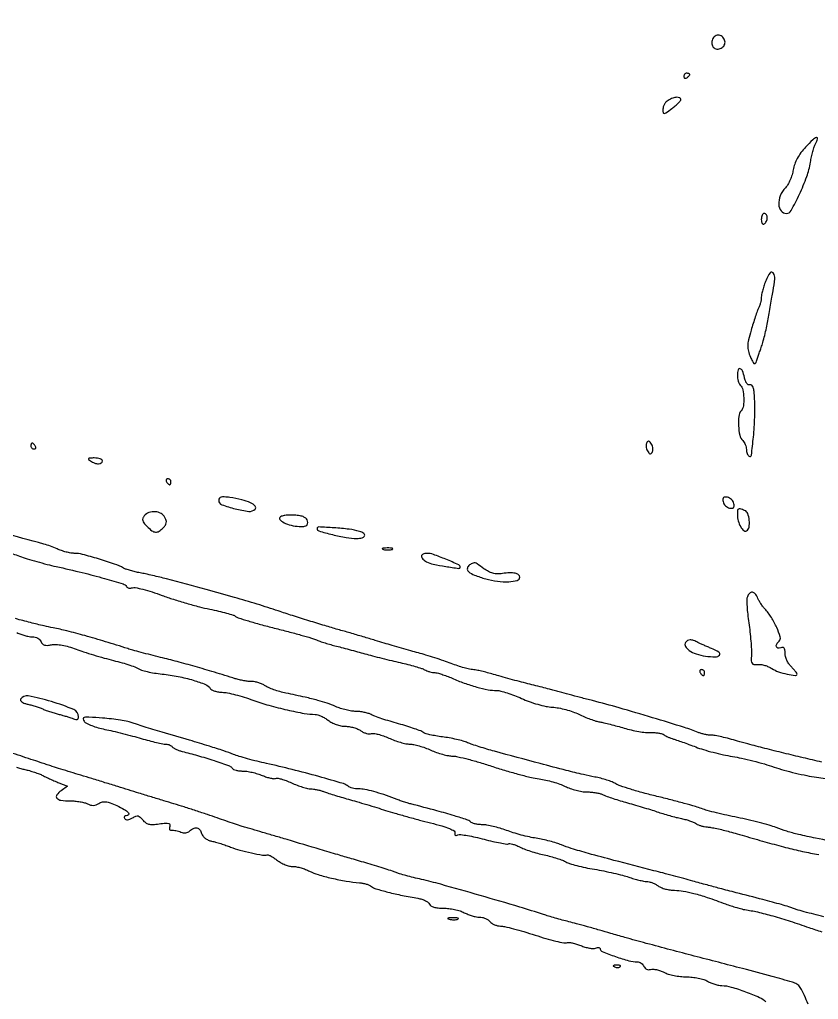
# Model space of a CAD drawing. Extents: x 0 to 2558, y 0 to 3412.
# Drawn here: x 300.2 to 568.2, y 3083.4 to 3412 of the extents above; entities that cross this region are included whole.
import ezdxf

# ---------------------------------------------------------------- set-up
doc = ezdxf.new("R2010")
doc.units = 0

msp = doc.modelspace()

# ---------------------------------------------------------------- linework, layer by layer
for points in [[(1286.775, 2242.902503, 0.000001), (1177.44536, 2242.627485, 0.134519)], [(1176.555032, 2242.380365, -0.000002), (1098.265318, 2241.934774, -0.000173)], [(569.290932, 3162.957769, 0.001461), (563, 3164.45474, -0.002272), (556.586991, 3165.991749, -0.002216), (550.135462, 3167.59936, -0.002183), (544.481758, 3169.061123, -0.008306), (540.971786, 3170.047624, 0.00828), (538.312976, 3170.795054, 0.009201), (535.722407, 3171.42649, 0.008644), (533.497749, 3171.885315, 0.04656), (532.268839, 3172, -0.034101), (531.270527, 3172.068166, -0.018501), (530.058175, 3172.280457, -0.018354), (528.835046, 3172.588931, -0.027548), (527.797053, 3172.954747, 0.023045), (523.262145, 3174.598993, 0.002448), (512.521326, 3177.884545, 0.003319), (501.277737, 3181.182575, 0.006767), (492.398875, 3183.593584, -0.000687), (488.389075, 3184.63024, -0.000767), (484.526544, 3185.640814, -0.000706), (481.237316, 3186.511751, -0.00406), (479.5, 3186.989531, 0.004217), (477.920107, 3187.423483, 0.001218), (475.471875, 3188.067407, 0.001224), (472.708585, 3188.779785, 0.001305), (470, 3189.463465, -0.002915), (467.156002, 3190.191075, -0.002081), (463.98033, 3191.037434, -0.0021), (460.959322, 3191.86969, -0.004491), (458.635165, 3192.543054, 0.008429), (456.651715, 3193.100813, 0.009308), (454.714899, 3193.572022, 0.008783), (453.049395, 3193.913926, 0.04626), (452.121048, 3194, -0.060877), (451.169132, 3194.11633, -0.009602), (449.344765, 3194.606363, -0.010538), (447.207133, 3195.273909, -0.009032), (444.985883, 3196.064213, 0.007682), (442.487009, 3196.960906, 0.004617), (439.495853, 3197.951914, 0.004622), (436.502352, 3198.882682, 0.008044), (434, 3199.591749, -0.003365), (431.46232, 3200.285239, -0.001828), (428.353125, 3201.169715, -0.001821), (425.196852, 3202.092539, -0.002885), (422.5, 3202.90867, 0.00247), (419.540558, 3203.806946, 0.000983), (415.471875, 3205.011283, 0.000973), (411.076653, 3206.293601, 0.001223), (407, 3207.463576, -0.003877), (402.607622, 3208.749434, -0.002081), (397.20625, 3210.400796, -0.002071), (391.710796, 3212.13095, -0.003244), (387, 3213.6693, 0.005774), (379.879186, 3215.95486, 0.004869), (372.291614, 3218.213281, 0.003629), (362.820045, 3220.858105, 0.001359), (349.5, 3224.434724, 0.005298), (347.302785, 3224.993455, 0.003777), (344.831025, 3225.574451, 0.003813), (342.465137, 3226.092795, 0.008124), (340.626892, 3226.449776, -0.013886), (339.024741, 3226.78011, -0.013146), (337.41361, 3227.204214, -0.013224), (336.008456, 3227.654527, -0.044139), (335.126892, 3228.053294, 0.045503), (332.103002, 3229.411218, 0.01022), (326.722293, 3231.138917, 0.009157), (321.297007, 3232.651739, 0.063491), (318.565472, 3233, -0.043755), (317.376364, 3233.104258, -0.019444), (315.836876, 3233.438495, -0.019071), (314.224199, 3233.921165, -0.024428), (312.783927, 3234.49275, 0.039545), (308.310681, 3236.11342, 0.002317), (294.322128, 3239.893292, 0.003424)], [(298.006509, 3232.802021, -0.013471), (300.212487, 3232.059035, 0.012794), (302.735582, 3231.205439, 0.006193), (306.003043, 3230.236599, 0.006137), (309.433887, 3229.3107, 0.00878), (312.5, 3228.580607, -0.005935), (321.24686, 3226.550342, -0.00921), (328.737494, 3224.570782, -0.004598), (334.958334, 3222.741608, -0.182498), (336.071352, 3221.88455, 0.123468), (336.403367, 3221.561618, 0.081121), (336.904153, 3221.370859, 0.073034), (337.493094, 3221.337694, 0.068689), (338.07995, 3221.473072, -0.144819), (339.024446, 3221.545222, -0.010654), (341.579735, 3220.939627, -0.01413), (344.640608, 3220.051942, -0.010219), (348, 3218.897654, 0.010685), (351.80072, 3217.595681, 0.007119), (356.20625, 3216.259758, 0.007169), (360.51889, 3215.085452, 0.013919), (364, 3214.293563, -0.008508), (366.956812, 3213.654509, -0.011105), (369.636716, 3212.964275, -0.008847), (371.839558, 3212.302156, -0.094483), (372.656906, 3211.857666, 0.094772), (373.550633, 3211.372304, 0.00415), (376.95288, 3210.318999, 0.006913), (381.035582, 3209.153362, 0.004867), (385.656906, 3207.95093, -0.003013), (390.338645, 3206.751297, -0.003925), (394.608591, 3205.593811, -0.002937), (398.170216, 3204.575662, -0.035766), (399.5, 3204.08147, 0.02298), (400.565285, 3203.654294, 0.006778), (402.234375, 3203.097736, 0.006789), (404.130471, 3202.522155, 0.007257), (406, 3202.011525, -0.001638), (408.115868, 3201.459084, -0.000815), (410.79375, 3200.745852, -0.000809), (413.566113, 3199.997806, -0.001189), (416, 3199.330646, 0.004213), (418.563679, 3198.644549, 0.002221), (421.757918, 3197.833595, 0.002209), (425.035838, 3197.032241, 0.003406), (427.878019, 3196.371147, -0.007562), (430.452293, 3195.749768, -0.008445), (432.913078, 3195.071737, -0.007887), (434.987724, 3194.426502, -0.043552), (436.062278, 3193.96667, 0.03065), (436.869215, 3193.596479, 0.022628), (437.801072, 3193.283959, 0.023027), (438.712, 3193.068471, 0.046594), (439.445157, 3193, -0.064824), (440.312683, 3192.887052, -0.013171), (441.803895, 3192.449718, -0.013681), (443.522332, 3191.843825, -0.012444), (445.260898, 3191.126698, 0.018496), (449.344811, 3189.499706, 0.01835), (453.548548, 3188.174262, 0.019235), (457.383038, 3187.275334, 0.047989), (460.245177, 3187, -0.06234), (461.584041, 3186.83242, -0.015127), (463.731045, 3186.216694, -0.015282), (466.168594, 3185.354165, -0.014669), (468.582876, 3184.333427, 0.021842), (471.14571, 3183.292953, 0.016643), (474.031943, 3182.372564, 0.01692), (476.79962, 3181.690647, 0.037442), (478.953719, 3181.402696, -0.032516), (481.00719, 3181.148739, -0.018817), (483.432878, 3180.591811, -0.018753), (485.834154, 3179.846861, -0.029783), (487.817779, 3179.013182, 0.014405), (489.66758, 3178.167942, 0.012439), (491.655113, 3177.385775, 0.012611), (493.493012, 3176.766854, 0.035156), (494.817779, 3176.457614, -0.017358), (496.211424, 3176.184163, -0.005113), (498.327723, 3175.66921, -0.005126), (500.697565, 3175.040895, -0.005492), (503, 3174.377813, 0.016759), (505.35397, 3173.756966, 0.014181), (507.878845, 3173.25566, 0.014415), (510.20761, 3172.930308, 0.038285), (511.885428, 3172.874161, -0.024394), (513.263223, 3172.86631, -0.026033), (514.603793, 3172.722954, -0.026804), (515.734821, 3172.479303, -0.09896), (516.385428, 3172.154481, 0.04029), (516.953, 3171.782792, 0.017497), (517.760095, 3171.378617, 0.017181), (518.652599, 3171.006604, 0.021883), (519.5, 3170.728788, -0.014077), (520.60802, 3170.384584, -0.002943), (522.528125, 3169.715649, -0.003086), (524.747652, 3168.912261, -0.002914), (527, 3168.066292, 0.018527), (529.592799, 3167.183782, 0.009691), (532.878489, 3166.268637, 0.009625), (536.28858, 3165.459358, 0.014539), (539.288474, 3164.898948, -0.015235), (542.406999, 3164.311888, -0.008278), (546.20122, 3163.411099, -0.008241), (550.033893, 3162.366317, -0.012918), (553.288474, 3161.329356, 0.015663), (556.558031, 3160.307363, 0.00983), (560.437864, 3159.308521, 0.009865), (564.299531, 3158.474997, 0.01774), (567.5, 3157.96711, -0.010819), (570.545595, 3157.526914, -0.007872)], [(577, 3135.558092, -0.001955), (567.200384, 3137.476583, -0.008903), (561.523769, 3138.716471, -0.014987), (557.53585, 3139.789399, -0.020129), (554, 3141.012563, 0.021729), (551.69476, 3141.801774, 0.007642), (548.325, 3142.738422, 0.007571), (544.584249, 3143.656576, 0.0088), (541, 3144.412848, -0.006688), (537.489062, 3145.138179, -0.00652), (533.96875, 3145.962961, -0.006448), (530.895855, 3146.76752, -0.024128), (529, 3147.389937, 0.02072), (526.967862, 3148.072465, 0.003787), (523.15, 3149.149752, 0.004067), (518.659438, 3150.341028, 0.003685), (514, 3151.500092, -0.006606), (509.426342, 3152.666236, -0.008143), (505.195202, 3153.879022, -0.006891), (501.682163, 3155.001315, -0.05769), (500.175155, 3155.707572, 0.04385), (498.962412, 3156.317304, 0.016175), (497.159907, 3156.966847, 0.015887), (495.135573, 3157.552797, 0.018421), (493.175155, 3157.977094, -0.014305), (489.319032, 3158.778521, -0.00448), (483.589693, 3160.195678, -0.002675), (474.816406, 3162.499456, -0.000562), (459.5, 3166.627561, -0.005965), (456.982857, 3167.34136, -0.005297), (454.38125, 3168.142839, -0.005323), (452.055208, 3168.913881, -0.01623), (450.5, 3169.504931, 0.031093), (448.972902, 3170.033943, 0.011618), (446.772968, 3170.591178, 0.011459), (444.341102, 3171.089023, 0.013622), (442.024998, 3171.443258, -0.012199), (439.851926, 3171.769292, -0.015161), (437.850675, 3172.182555, -0.013481), (436.20833, 3172.62107, -0.101558), (435.502838, 3172.997645, 0.082598), (434.758181, 3173.431857, 0.007044), (432.672573, 3174.190787, 0.00917), (430.140667, 3175.020202, 0.006975), (427.338372, 3175.839016, -0.006233), (424.463566, 3176.674388, -0.006932), (421.711116, 3177.55342, -0.006462), (419.386437, 3178.365067, -0.035656), (418.176273, 3178.905661, 0.047545), (417.172366, 3179.325827, 0.022927), (415.822144, 3179.678538, 0.022497), (414.369453, 3179.919958, 0.029933), (413.033623, 3180, -0.039327), (411.581772, 3180.11437, -0.019061), (409.753631, 3180.476097, -0.018773), (407.867918, 3181.000016, -0.025644), (406.217881, 3181.620755, 0.020093), (403.346356, 3182.737539, 0.016651), (400.209719, 3183.699007, 0.011231), (396.031133, 3184.728993, 0.003272), (389.553348, 3186.12776, -0.017031), (387.510933, 3186.627971, -0.016021), (385.46468, 3187.275064, -0.016223), (383.689169, 3187.965282, -0.051998), (382.580842, 3188.581036, 0.046663), (381.626313, 3189.124721, 0.029486), (380.428487, 3189.583179, 0.029505), (379.186711, 3189.897075, 0.047185), (378.098492, 3190, -0.029317), (376.939036, 3190.068042, -0.014008), (375.461486, 3190.284175, -0.013834), (373.926329, 3190.59685, -0.019147), (372.570998, 3190.967405, 0.003026), (365.567427, 3193.127118, 0.003824), (359.063847, 3195.035471, 0.004146), (353.043643, 3196.698238, 0.005387), (347.5, 3198.116209, -0.002506), (344.217187, 3198.935774, -0.002567), (340.96875, 3199.781858, -0.002486), (338.156589, 3200.544737, -0.010768), (336.5, 3201.041631, 0.004619), (329.051116, 3203.376154, 0.005801), (322.104776, 3205.395206, 0.006359), (316.065052, 3206.992521, 0.014863), (311.5, 3207.994711, -0.011941), (308.425919, 3208.650781, -0.003809), (303.884375, 3209.770676, -0.003799), (298.84288, 3211.09555, -0.00423)], [(299.33104, 3206.429544, 0.027897), (300.584259, 3205.882137, 0.021235), (302.009603, 3205.419928, 0.021647), (303.386914, 3205.100596, 0.046168), (304.474051, 3205, -0.064756), (305.404444, 3204.878996, -0.061647), (306.289708, 3204.523561, -0.066353), (306.998744, 3203.998455, -0.109035), (307.408411, 3203.37808, 0.101844), (307.867485, 3202.660909, 0.127619), (308.540686, 3202.253203, 0.090162), (309.514478, 3202.144825, 0.03211), (310.907148, 3202.33143, -0.064401), (312.441094, 3202.437088, -0.028635), (314.458, 3202.199809, -0.025853), (316.747813, 3201.67318, -0.02093), (319.141747, 3200.880903, 0.011434), (321.706972, 3199.977547, 0.005431), (325.048215, 3198.926146, 0.00538), (328.56712, 3197.90191, 0.007598), (331.724516, 3197.071148, -0.008607), (334.584313, 3196.312517, -0.010854), (337.201503, 3195.508017, -0.009094), (339.355538, 3194.750609, -0.081192), (340.224516, 3194.254983, 0.101794), (341.077205, 3193.813794, 0.013862), (343.034701, 3193.320491, 0.015478), (345.417753, 3192.866654, 0.012507), (348, 3192.523216, -0.021385), (353.392715, 3191.708319, -0.024278), (358.468886, 3190.459176, -0.022085), (362.602445, 3189.024858, -0.16114), (364.188249, 3187.695406, 0.137852), (364.6877, 3187.236382, 0.039768), (365.666822, 3186.834169, 0.036732), (366.891795, 3186.538486, 0.031938), (368.205831, 3186.407225, -0.04216), (369.929749, 3186.199396, -0.011665), (372.588588, 3185.58364, -0.011693), (375.57838, 3184.742367, -0.011995), (378.5, 3183.768774, 0.017774), (383.868004, 3182.0486, 0.012566), (390.003291, 3180.485688, 0.012037), (395.722438, 3179.324977, 0.044068), (399.402466, 3179, -0.079196), (400.26246, 3178.862925, -0.02927), (401.407942, 3178.4125, -0.028128), (402.622759, 3177.765448, -0.030225), (403.727129, 3177, 0.049727), (404.929941, 3176.233874, 0.032387), (406.445981, 3175.5875, 0.032483), (408.023646, 3175.145216, 0.052143), (409.412352, 3175, -0.040254), (410.772367, 3174.89033, -0.028918), (412.260832, 3174.559436, -0.029394), (413.649729, 3174.075404, -0.054279), (414.696243, 3173.500206, 0.043034), (415.618587, 3172.965968, 0.043153), (416.617925, 3172.598086, 0.046753), (417.544645, 3172.436107, 0.111967), (418.231269, 3172.535252, -0.130376), (419.038709, 3172.622076, -0.024031), (420.519129, 3172.321639, -0.02435), (422.261407, 3171.788478, -0.020061), (424.062519, 3171.057008, 0.019251), (425.955195, 3170.284779, 0.017236), (427.972224, 3169.628816, 0.017561), (429.824446, 3169.166039, 0.050393), (431.140796, 3169.021962, -0.049845), (432.452552, 3168.87984, -0.017694), (434.286375, 3168.425403, -0.017357), (436.278094, 3167.780783, -0.019567), (438.140796, 3167.021962, 0.02158), (440.029732, 3166.261304, 0.017829), (442.100734, 3165.611541, 0.018195), (444.045705, 3165.152076, 0.045119), (445.5, 3164.998198, -0.052192), (447.252437, 3164.787726, -0.007811), (450.703125, 3163.945328, -0.008708), (454.759983, 3162.811724, -0.007413), (459, 3161.478171, 0.007696), (463.386721, 3160.101207, 0.007335), (467.884375, 3158.836606, 0.007301), (471.889827, 3157.835909, 0.025761), (474.5, 3157.364412, -0.022574), (476.685287, 3156.984022, -0.015559), (479.12111, 3156.365692, -0.015717), (481.431476, 3155.622702, -0.030676), (483.210162, 3154.862477, 0.031814), (484.890044, 3154.148996, 0.021759), (486.874277, 3153.547103, 0.021988), (488.845527, 3153.133049, 0.040789), (490.473731, 3153, -0.022226), (491.961556, 3152.93383, -0.019926), (493.493401, 3152.735527, -0.020395), (494.854123, 3152.446397, -0.057108), (495.763569, 3152.099665, 0.033339), (496.788558, 3151.65212, 0.006039), (498.752423, 3150.972962, 0.006483), (501.075567, 3150.234146, 0.005834), (503.5, 3149.52838, -0.003249), (506.125885, 3148.778674, -0.002311), (509.059375, 3147.905755, -0.002333), (511.850849, 3147.046795, -0.004965), (514, 3146.35099, 0.00764), (515.995104, 3145.71683, 0.005256), (518.274317, 3145.056574, 0.0053), (520.481557, 3144.467378, 0.010752), (522.231718, 3144.059893, -0.015943), (523.753388, 3143.688917, -0.01621), (525.239802, 3143.223523, -0.016204), (526.50294, 3142.736137, -0.061983), (527.231718, 3142.314537, 0.062301), (527.885724, 3141.936745, 0.02756), (528.826353, 3141.59947, 0.026755), (529.875309, 3141.347571, 0.032487), (530.879272, 3141.229331, -0.030361), (532.128476, 3141.087584, -0.008446), (534.063847, 3140.714206, -0.008492), (536.244261, 3140.216405, -0.008817), (538.379272, 3139.650556, -0.000091), (540.867004, 3138.943562, -0.000039), (544.198911, 3137.99573, -0.000038), (547.753792, 3136.983878, -0.00005), (551, 3136.059266, 0.00666), (557.167067, 3134.39053, 0.009064), (562.774585, 3133.060924, 0.009425), (568.246771, 3131.975364, 0.008267)], [(570, 3111.114947, -0.003526), (566.59894, 3111.962874, -0.004224), (563.409375, 3112.810791, -0.003643), (560.734299, 3113.567192, -0.027735), (559.5, 3114.00146, 0.024659), (558.283394, 3114.437925, 0.003505), (555.7375, 3115.192488, 0.003983), (552.709569, 3116.040803, 0.003385), (549.5, 3116.8892, -0.000317), (540.532579, 3119.200802, -0.001313), (535.121761, 3120.614414, -0.001915), (530.793655, 3121.775056, -0.001403), (526, 3123.094699, 0.001605), (523.040902, 3123.908024, 0.000946), (519.5, 3124.861864, 0.000946), (515.958894, 3125.801407, 0.001618), (513, 3126.570255, -0.001142), (499.58925, 3130.041301, -0.004063), (491.021788, 3132.354204, -0.00563), (485.235715, 3134.037223, -0.026515), (481.983388, 3135.214626, 0.024307), (480.282851, 3135.838756, 0.011488), (478.036301, 3136.485192, 0.011355), (475.649271, 3137.055428, 0.015735), (473.484717, 3137.450021, -0.017645), (471.215936, 3137.872572, -0.009963), (468.496997, 3138.536063, -0.009936), (465.777799, 3139.315464, -0.016053), (463.501329, 3140.098059, 0.0176), (461.362823, 3140.825834, 0.015229), (459.073203, 3141.440741, 0.015491), (456.96358, 3141.870438, 0.042473), (455.45, 3141.999496, -0.027682), (454.212717, 3142.068256, -0.029488), (453.016875, 3142.273315, -0.030829), (452.01822, 3142.571786, -0.106197), (451.45, 3142.930938, 0.11486), (450.283005, 3143.640894, 0.006086), (446.101119, 3144.960467, 0.007289), (440.202974, 3146.649517, 0.002413), (431.5, 3148.960048, -0.008889), (430.169372, 3149.331825, -0.005798), (428.646875, 3149.805835, -0.005831), (427.172486, 3150.302766, -0.011077), (426, 3150.742623, 0.013027), (422.389553, 3152.081046, 0.016605), (418.993248, 3153.115826, 0.018229), (416.044611, 3153.794053, 0.047442), (413.879002, 3154, -0.031255), (412.860258, 3154.063744, -0.030523), (411.849144, 3154.254015, -0.03201), (410.984782, 3154.531876, -0.091105), (410.45, 3154.864731, 0.114216), (408.822762, 3155.777075, 0.002822), (400.551498, 3158.136781, 0.006615), (391.617028, 3160.504293, 0.007531), (383, 3162.528657, -0.006997), (379.87189, 3163.260008, -0.006426), (376.675, 3164.098543, -0.006433), (373.842795, 3164.919817, -0.020966), (372, 3165.565529, 0.014566), (368.711806, 3166.765165, 0.004967), (363.873832, 3168.318975, 0.003715), (357.253288, 3170.319166, 0.001416), (348, 3173.011437, -0.003206), (344.9453, 3173.912081, -0.003423), (341.96875, 3174.832749, -0.003252), (339.420318, 3175.658431, -0.015957), (338, 3176.179687, 0.046814), (336.57325, 3176.605589, 0.010075), (334.03125, 3177.058664, 0.010435), (331.054685, 3177.464068, 0.009791), (328, 3177.754875, 0.003894), (323.498644, 3178.059377, 0.056728), (321.909342, 3177.974142, 0.37382), (321.528557, 3177.511277, 0.167436), (321.827278, 3176.71489, 0.103742), (322.69571, 3176.022047, 0.023364), (324.431031, 3175.247224, 0.023253), (326.558274, 3174.52637, 0.020693), (328.827278, 3173.97388, -0.007887), (331.467276, 3173.402237, -0.004072), (334.751301, 3172.608471, -0.004047), (338.115664, 3171.73723, -0.006119), (341.028214, 3170.919458, 0.006308), (343.64961, 3170.184503, 0.007637), (346.127204, 3169.563841, 0.006594), (348.222294, 3169.101941, 0.050996), (349.219197, 3169, -0.048567), (349.896003, 3168.934104, -0.04705), (350.554963, 3168.738791, -0.050855), (351.101265, 3168.451738, -0.108371), (351.431535, 3168.110779, 0.118158), (351.819383, 3167.725561, 0.027889), (352.630255, 3167.292002, 0.027187), (353.64389, 3166.886105, 0.023851), (354.740552, 3166.572145, -0.013132), (359.895335, 3165.215212, -0.010184), (365.432347, 3163.477945, -0.004551), (370.59957, 3161.687819, -0.170273), (371.54965, 3160.919665, 0.154528), (371.962404, 3160.564466, 0.03749), (372.82442, 3160.270151, 0.03492), (373.911289, 3160.067588, 0.028619), (375.091136, 3160, -0.037749), (376.484935, 3159.894622, -0.018335), (378.240785, 3159.561325, -0.01807), (380.05253, 3159.078605, -0.024818), (381.638353, 3158.506639, 0.019732), (383.070052, 3157.973748, 0.025912), (384.415806, 3157.608461, 0.025138), (385.53309, 3157.424744, 0.168128), (386.074543, 3157.54607, -0.189837), (386.64443, 3157.64881, -0.019554), (387.998451, 3157.323271, -0.022173), (389.635822, 3156.781779, -0.015936), (391.413445, 3156.039431, 0.01516), (393.274692, 3155.258765, 0.015531), (395.164998, 3154.599083, 0.015462), (396.837195, 3154.129464, 0.060791), (397.898083, 3154, -0.033909), (398.831645, 3153.936615, -0.017284), (399.990859, 3153.737453, -0.01709), (401.176873, 3153.44861, -0.024506), (402.202947, 3153.106221, 0.01432), (403.466493, 3152.655793, 0.003439), (405.587741, 3151.983496, 0.00353), (408.034436, 3151.245419, 0.003492), (410.5, 3150.53927, -0.003007), (413.265318, 3149.750174, -0.001644), (416.646875, 3148.751122, -0.001638), (420.07551, 3147.713641, -0.00261), (423, 3146.801519, 0.006127), (426.098777, 3145.858907, 0.002911), (430.110719, 3144.717329, 0.002885), (434.319762, 3143.572237, 0.004088), (438.079043, 3142.6056, -0.009563), (441.845508, 3141.593024, -0.02739), (444.402949, 3140.698361, -0.036488), (445.999128, 3139.899106, -0.352435), (446.245483, 3139.23645, 0.092566), (446.182159, 3138.777614, 0.235846), (446.341888, 3138.492518, 0.184303), (446.708078, 3138.405862, 0.058632), (447.260696, 3138.546544, -0.120646), (448.18533, 3138.663927, -0.011775), (450.433093, 3138.353113, -0.014373), (453.129712, 3137.835343, -0.010899), (456.055327, 3137.118656, 0.007948), (458.933202, 3136.395637, 0.01174), (461.481261, 3135.861149, 0.007074), (463.612134, 3135.497261, 0.179018), (464.181703, 3135.612299, -0.18194), (464.651729, 3135.704465, -0.02819), (465.593341, 3135.491255, -0.028331), (466.724185, 3135.096712, -0.021232), (467.920661, 3134.541028, 0.029513), (469.429388, 3133.870453, 0.011589), (471.578879, 3133.119627, 0.011424), (473.94652, 3132.413012, 0.013982), (476.190333, 3131.865761, -0.01276), (478.363097, 3131.34146, -0.012575), (480.516937, 3130.704712, -0.012538), (482.37384, 3130.05272, -0.046175), (483.490304, 3129.506466, 0.062516), (484.709765, 3128.958313, 0.011222), (487.112777, 3128.279971, 0.011957), (489.98126, 3127.612041, 0.010554), (493, 3127.051004, -0.008409), (496.16717, 3126.476426, -0.007203), (499.481696, 3125.767575, -0.007272), (502.474783, 3125.036266, -0.02054), (504.533433, 3124.410138, 0.012825), (506.221913, 3123.868003, 0.012296), (507.959724, 3123.404886, 0.012322), (509.511778, 3123.072116, 0.042625), (510.533433, 3122.968197, -0.057268), (511.426698, 3122.850884, -0.030389), (512.492528, 3122.514453, -0.029805), (513.553868, 3122.032693, -0.040488), (514.44113, 3121.468197, 0.066097), (515.437387, 3120.903638, 0.030224), (516.857471, 3120.428103, 0.029278), (518.436161, 3120.101246, 0.035659), (519.94113, 3119.989176, -0.04187), (522.832396, 3119.73778, -0.022443), (526.335166, 3118.971759, -0.016325), (530.842675, 3117.612781, -0.006313), (537, 3115.447885, 0.007744), (538.869534, 3114.796571, 0.007654), (540.765625, 3114.20081, 0.007553), (542.440754, 3113.729939, 0.029081), (543.5, 3113.514365, -0.021137), (547.717407, 3112.725565, -0.011233), (552.866738, 3111.412749, -0.010073), (558.692052, 3109.660185, -0.007673), (565, 3107.515545, 0.008341), (569.290958, 3106.063049, 0.005235)], [(564.669739, 3081.850729, 0.022341), (563.481002, 3084.689376, 0.020536), (562.067259, 3087.389597, 0.124089), (560.974716, 3088.515626, 0.069655), (559.447648, 3089.187504, 0.002033), (552.635867, 3091.082541, 0.002851), (542.751346, 3093.728675, 0.000704), (526.5, 3097.955656, -0.00145), (518.565672, 3100.032027, -0.001343), (510.4375, 3102.207713, -0.001339), (503.213092, 3104.183071, -0.004502), (498.5, 3105.531128, 0.002009), (494.683825, 3106.643259, 0.001724), (490.659501, 3107.783521, 0.001736), (486.997819, 3108.793706, 0.00499), (484.447236, 3109.460569, -0.004432), (482.260502, 3110.029692, -0.003337), (479.866096, 3110.692749, -0.003373), (477.622982, 3111.346441, -0.007767), (475.947236, 3111.875566, 0.008322), (467.956165, 3114.389041, 0.00203), (454.698553, 3118.259296, 0.001772), (441.471529, 3122.01171, 0.012548), (435, 3123.648949, -0.004999), (432.364817, 3124.273458, -0.005477), (429.821875, 3124.932669, -0.005139), (427.660124, 3125.542326, -0.027185), (426.5, 3125.952071, 0.01844), (425.3029, 3126.398561, 0.002825), (422.884375, 3127.185218, 0.003154), (420.018097, 3128.079759, 0.002731), (417, 3128.982836, -0.000249), (411.523409, 3130.59197, -0.000421), (406.93274, 3131.947488, -0.000264), (401.085915, 3133.682628, -0.000045), (390, 3136.980016, 0.000335), (385.76002, 3138.238477, 0.000383), (381.703125, 3139.436254, 0.000346), (378.258767, 3140.447726, 0.002179), (376.5, 3140.954572, -0.008693), (374.896452, 3141.439398, -0.002238), (372.325, 3142.278639, -0.002277), (369.4, 3143.26258, -0.002315), (366.5, 3144.267852, 0.003708), (363.27879, 3145.374426, 0.002087), (359.353125, 3146.672335, 0.002082), (355.379362, 3147.949491, 0.003406), (352, 3148.994822, -0.000584), (348.569302, 3150.034849, -0.000334), (344.429287, 3151.298204, -0.000333), (340.266507, 3152.574577, -0.000554), (336.759277, 3153.656756, 0.000309), (333.199946, 3154.756917, 0.000173), (328.866228, 3156.091862, 0.000172), (324.483222, 3157.438681, 0.00028), (320.759277, 3158.579299, -0.000742), (317.377206, 3159.618624, -0.000774), (314.044912, 3160.653718, -0.000743), (311.166951, 3161.557265, -0.0034), (309.5, 3162.095824, -0.000284), (307.823126, 3162.651267, -0.000059), (304.884375, 3163.626927, -0.000062), (301.474227, 3164.760009, -0.000059), (298, 3165.915315, 0.000875)], [(299.234375, 3161.248944, 0.015688), (300.586729, 3160.83801, 0.014438), (302, 3160.500008, -0.017038), (303.522708, 3160.127453, -0.012036), (305.20625, 3159.610185, -0.012166), (306.793327, 3159.037151, -0.02495), (308, 3158.497246, 0.007718), (309.165949, 3157.926573, 0.004164), (310.618486, 3157.257934, 0.004146), (312.109945, 3156.601194, 0.006512), (313.403356, 3156.064276), (316.306712, 3154.90313), (314.136626, 3153.383143, 0.076643), (312.681725, 3151.989213, 0.358607), (312.719235, 3150.912824, 0.183057), (314.096539, 3150.186635, 0.030787), (317.124758, 3150, -0.022445), (318.79896, 3149.924806, -0.020349), (320.51593, 3149.699536, -0.020837), (322.035733, 3149.371123, -0.059297), (323.04271, 3148.977143, 0.054332), (324.021982, 3148.58278, 0.078681), (324.946436, 3148.473893, 0.077839), (325.866616, 3148.655788, 0.051978), (326.833455, 3149.128064, -0.078753), (327.979613, 3149.614093, -0.091389), (329.160579, 3149.686949, -0.060771), (330.641152, 3149.321408, -0.017264), (332.830689, 3148.400921, -0.020804), (335.336547, 3147.11509, -0.078739), (336.710272, 3146.020362, -0.379697), (336.720237, 3145.357411, -0.218391), (335.940983, 3145, 0.105953), (335.584701, 3144.923645, 0.180639), (335.370882, 3144.712266, 0.163632), (335.336019, 3144.394647, 0.08483), (335.487343, 3144.020479, 0.168149), (335.881414, 3143.699166, 0.111963), (336.464757, 3143.624169, 0.076384), (337.219295, 3143.814913, 0.036991), (338.107264, 3144.270479, -0.038151), (339.235377, 3144.84595, -0.147478), (340.008439, 3144.925545, -0.148104), (340.694735, 3144.564478, -0.038586), (341.521309, 3143.61302, 0.072858), (342.427773, 3142.703295, 0.101379), (343.465321, 3142.215261, 0.07156), (344.87513, 3142.081321, 0.021297), (347.034703, 3142.277829, -0.011343), (349.20166, 3142.518582, -0.08438), (350.231285, 3142.435624, -0.270015), (350.62383, 3142.050226, -0.159723), (350.590268, 3141.37464, 0.068116), (350.459951, 3140.819032, 0.147958), (350.545925, 3140.393645, 0.190394), (350.829887, 3140.153832, 0.121601), (351.26597, 3140.11755, -0.06199), (351.866615, 3140.138691, -0.025804), (352.671311, 3140.025099, -0.025048), (353.530915, 3139.812992, -0.029587), (354.317217, 3139.524937, 0.062875), (355.126194, 3139.288162, 0.068773), (355.94373, 3139.270322, 0.073944), (356.683678, 3139.469645, 0.093937), (357.267217, 3139.867217, -0.081669), (358.517999, 3140.764743, -0.166906), (359.701435, 3140.917878, -0.181709), (360.660579, 3140.314437, -0.098807), (361.277841, 3139.045538, 0.102372), (361.684001, 3138.225368, 0.063704), (362.450081, 3137.467947, 0.057646), (363.47422, 3136.857781, 0.052297), (364.644472, 3136.473019, -0.014973), (365.987226, 3136.140013, -0.007192), (367.689314, 3135.636857, -0.007124), (369.451497, 3135.060591, -0.010112), (371, 3134.494418, 0.025766), (374.101175, 3133.469372, 0.014111), (377.990498, 3132.519698, 0.01055), (381.703399, 3131.804988, 0.099846), (383.314808, 3131.853286, -0.159638), (383.778013, 3131.812601, -0.022955), (384.645218, 3131.393571, -0.024131), (385.655915, 3130.781849, -0.018501), (386.699666, 3130.021603, 0.042048), (387.875373, 3129.247158, 0.031421), (389.282963, 3128.592036, 0.032108), (390.697715, 3128.141052, 0.060584), (391.884859, 3127.993839, -0.045594), (393.101198, 3127.879803, -0.022547), (394.613052, 3127.526304, -0.022167), (396.160036, 3127.015187, -0.03013), (397.5, 3126.410882, 0.049108), (400.348696, 3125.25394, 0.014931), (404.85854, 3124.064919, 0.015336), (409.787804, 3123.079789, 0.022099), (414.201648, 3122.536851, -0.029464), (415.33124, 3122.380992, -0.025537), (416.491078, 3122.088431, -0.026361), (417.515407, 3121.713521, -0.065384), (418.201648, 3121.307602, 0.094247), (419.760207, 3120.502535, 0.009625), (423.783334, 3119.390794, 0.011909), (428.621088, 3118.275694, 0.009824), (433.826809, 3117.311849, -0.034946), (435.139048, 3117.000035, -0.040234), (436.332108, 3116.518551, -0.044291), (437.252783, 3115.95087, -0.141772), (437.683798, 3115.381627, 0.16863), (438.173733, 3114.800573, 0.06195), (439.170888, 3114.364312, 0.046793), (440.581542, 3114.085467, 0.025043), (442.356989, 3113.993839, -0.03026), (444.152857, 3113.882373, -0.022101), (446.124381, 3113.550673, -0.022465), (447.971176, 3113.067677, -0.045031), (449.364307, 3112.493839, 0.027676), (450.626797, 3111.921864, 0.021644), (452.052053, 3111.438815, 0.022111), (453.42163, 3111.104711, 0.048803), (454.491862, 3111, -0.057528), (455.449777, 3110.88942, -0.043576), (456.455968, 3110.559375, -0.044562), (457.358161, 3110.074538, -0.074108), (458, 3109.5, 0.074749), (458.643518, 3108.925434, 0.044542), (459.55112, 3108.440625, 0.04349), (460.565114, 3108.110603, 0.056994), (461.532268, 3108, -0.057195), (462.912143, 3107.841637, -0.006969), (465.874383, 3107.108971, -0.00819), (469.380189, 3106.128186, -0.00667), (473.101875, 3104.966709, 0.008253), (476.751247, 3103.840466, 0.01171), (480.034462, 3102.96912, 0.00789), (482.782167, 3102.35406, 0.143687), (483.667548, 3102.425921, -0.115031), (484.383444, 3102.524873, -0.026751), (485.592883, 3102.348026, -0.026221), (486.997529, 3101.987696, -0.023063), (488.419599, 3101.469147, 0.027724), (489.86172, 3100.958454, 0.029233), (491.326348, 3100.62098, 0.030543), (492.61401, 3100.48274, 0.103439), (493.444103, 3100.616924, -0.051014), (494.040114, 3100.77833, -0.092733), (494.542955, 3100.76706, -0.142065), (494.872583, 3100.591416, -0.202441), (495, 3100.289611, 0.310341), (495.589318, 3099.431588, 0.008328), (500.119632, 3097.775466, 0.015755), (504.605187, 3096.376563, 0.067804), (507.369277, 3096, -0.082166), (508.060549, 3095.88563, -0.065829), (508.737749, 3095.550621, -0.066419), (509.298829, 3095.055024, -0.08728), (509.649809, 3094.470199, 0.098522), (509.999816, 3093.915409, 0.096115), (510.538288, 3093.53105, 0.094146), (511.19138, 3093.37085, 0.090147), (511.868425, 3093.457301, -0.095379), (512.693036, 3093.553911, -0.03476), (513.862115, 3093.385528, -0.032934), (515.147842, 3093.018062, -0.033675), (516.364307, 3092.487102, 0.048071), (517.789331, 3091.913283, 0.021618), (519.748959, 3091.426427, 0.021166), (521.879548, 3091.087057, 0.027004), (523.864307, 3090.964565, -0.026409), (525.822502, 3090.846049, -0.022298), (527.87264, 3090.519732, -0.022889), (529.718147, 3090.052026, -0.056395), (531, 3089.5, 0.032098), (532.123605, 3088.950097, 0.023344), (533.433901, 3088.480268, 0.02373), (534.724279, 3088.150567, 0.046817), (535.774983, 3088.035435, -0.066952), (538.899563, 3087.565503, -0.01763), (543.713525, 3085.979597, -0.016274), (548.366363, 3084.08851, -0.09196), (550.564863, 3082.577994, 0.056739)]]:
    msp.add_lwpolyline(points, format="xyb")
for points in [[(532.593045, 3405.381875, 0.062166), (532.413111, 3404.653658, 0.058071), (532.411536, 3403.886096, 0.062256), (532.579137, 3403.196178, 0.106079), (532.9, 3402.7, 0.178007), (534.114634, 3402.138416, 0.141044), (535.542309, 3402.427057, 0.142141), (536.590587, 3403.427626, 0.181077), (536.812423, 3404.735492, 0.144439), (536.118873, 3406.077011, 0.165164), (534.842397, 3406.74056, 0.17756), (533.495483, 3406.468304, 0.164841)], [(523, 3392.940983, 0.108972), (523.078288, 3392.586039, 0.182303), (523.29375, 3392.3746, 0.161196), (523.6179, 3392.343488, 0.082592), (524, 3392.5, 0.029505), (524.382774, 3392.768994, 0.035638), (524.70625, 3393.066025, 0.038439), (524.934461, 3393.34829, 0.151918), (525, 3393.559017, 0.210953), (524.92554, 3393.727648, 0.081139), (524.70625, 3393.870461, 0.061769), (524.382849, 3393.967655, 0.042167), (524, 3394, 0.105053), (523.618444, 3393.918938, 0.099167), (523.29375, 3393.688914, 0.09642), (523.076123, 3393.345238, 0.093332)], [(517.75, 3384.919901, 0.074295), (517.080544, 3384.38325, 0.054706), (516.514063, 3383.618336, 0.054959), (516.129538, 3382.753417, 0.077286), (516, 3381.920372, 0.03555), (516.081619, 3380.773877, 0.395863), (516.408756, 3380.512144, 0.134702), (517.035206, 3380.7386, 0.005493), (519, 3382.158121, 0.016263), (520.149016, 3383.066865, 0.022174), (521.11875, 3383.963089, 0.019879), (521.840939, 3384.752937, 0.177048), (522, 3385.188058, 0.29614), (521.628046, 3385.760987, 0.121128), (520.672733, 3385.93292, 0.072424), (519.2789, 3385.639319, 0.04383)], [(563.85169, 3369.229775, 0.029918), (562.308387, 3367.386116, 0.034733), (561.078599, 3365.457695, 0.037163), (560.1993, 3363.50947, 0.047649), (559.704399, 3361.606604, -0.034595), (559.322016, 3359.961512, -0.026982), (558.68999, 3358.238078, -0.027659), (557.921932, 3356.690772, -0.057765), (557.12903, 3355.606604, 0.085633), (555.370361, 3352.898774, 0.111495), (554.833699, 3350.000362, 0.162827), (555.641842, 3347.865071, 0.225239), (557.464761, 3347, 0.276015), (559.008553, 3347.922499, 0.013651), (561.781089, 3353.43157, 0.021962), (564.246673, 3359.344809, 0.046753), (565.508253, 3364.131747, -0.013012), (565.856292, 3365.938776, -0.012374), (566.303019, 3367.756047, -0.01242), (566.77735, 3369.34192, -0.042145), (567.19715, 3370.335646, 0.046895), (567.903954, 3372.054025, 0.608489), (567.520163, 3372.429184, 0.112437), (566.272768, 3371.676047, 0.011728)], [(549, 3344.940983, 0.047867), (549.071541, 3344.195401, 0.104212), (549.29375, 3343.66835, 0.181468), (549.621877, 3343.441401, 0.202618), (550, 3343.5, 0.08825), (550.382836, 3343.842344, 0.053305), (550.70625, 3344.359775, 0.051278), (550.925833, 3344.961978, 0.061875), (551, 3345.559017, 0.067639), (550.925146, 3346.109818, 0.08433), (550.70625, 3346.576711, 0.09965), (550.38134, 3346.888931, 0.142666), (550, 3347, 0.195654), (549.618015, 3346.844577, 0.086673), (549.29375, 3346.395164, 0.066561), (549.073608, 3345.729059, 0.0466)], [(550.597557, 3324.579244, 0.015627), (549.986034, 3322.976638, 0.015174), (549.469282, 3321.323291, 0.015268), (549.103953, 3319.843569, 0.052929), (549, 3318.864307, -0.037733), (548.935741, 3318.014024, -0.022517), (548.738179, 3317.018398, -0.022467), (548.450285, 3316.038781, -0.035882), (548.108694, 3315.236431, 0.030522), (547.665341, 3314.225239, 0.005888), (546.99782, 3312.340603, 0.006247), (546.271405, 3310.119869, 0.005727), (545.578615, 3307.816687, 0.012272), (544.722585, 3304.548728, 0.051602), (544.462882, 3302.539398, 0.070379), (544.659308, 3300.840407, 0.036597), (545.349748, 3298.816687, 0.017183), (546.002667, 3297.41643, 0.08305), (546.522635, 3296.712779, 0.309836), (546.917515, 3296.645902, 0.211805), (547.228215, 3297, -0.006273), (547.489812, 3297.801959, -0.001623), (547.931731, 3299.0875, -0.001651), (548.445213, 3300.55, -0.001682), (548.965186, 3302, 0.018954), (549.51758, 3303.725784, 0.007935), (550.135758, 3306.0875, 0.007837), (550.718054, 3308.637965, 0.010085), (551.168939, 3311, -0.001454), (551.589989, 3313.433043, -0.000985), (552.08327, 3316.203011, -0.000992), (552.570405, 3318.877181, -0.001984), (552.968095, 3320.988973, 0.026466), (553.527932, 3325.044214, 0.168525), (553.022036, 3327.028383, 0.5241), (551.984751, 3327.050952, 0.057887)], [(541, 3292.7, 0.035495), (541.067542, 3291.749759, 0.033193), (541.268996, 3290.796562, 0.034913), (541.563718, 3289.97502, 0.088428), (541.915732, 3289.45, -0.13804), (542.770915, 3287.857018, -0.044346), (543.121281, 3285.170945, -0.044312), (542.992834, 3282.468483, -0.140072), (542.270154, 3280.825516, 0.144602), (541.464076, 3278.94788, 0.042313), (541.357047, 3275.775288, 0.042364), (541.786495, 3272.62603, 0.142246), (542.779366, 3270.820634, -0.059667), (543.246825, 3270.225975, -0.039038), (543.641439, 3269.447148, -0.038996), (543.910753, 3268.614961, -0.058826), (544, 3267.859017, 0.047731), (544.067729, 3267.151149, 0.046693), (544.268524, 3266.463491, 0.050571), (544.563563, 3265.894653, 0.109863), (544.914123, 3265.553075, 0.545504), (545.688933, 3265.92277, 0.007861), (546.366993, 3272.000335, 0.015521), (546.796043, 3278.659046, 0.020286), (546.751747, 3284.759791, 0.01294), (546.56954, 3287.227439, 0.052784), (546.263784, 3288.697583, 0.125543), (545.816306, 3289.410841, 0.28925), (545.220952, 3289.530029, -0.19842), (544.649666, 3289.545003, -0.127548), (544.123592, 3289.963231, -0.078135), (543.677466, 3290.800776, -0.034034), (543.345952, 3292.020238, 0.040309), (542.7377, 3294.151787, 0.236839), (541.909455, 3294.918971, 0.426576), (541.219451, 3294.519882, 0.060075)], [(304, 3269, 0.105053), (304.081062, 3268.618444, 0.099167), (304.311086, 3268.29375, 0.09642), (304.654762, 3268.076123, 0.093332), (305.059017, 3268, 0.108972), (305.413961, 3268.078288, 0.182303), (305.6254, 3268.29375, 0.161196), (305.656512, 3268.6179, 0.082592), (305.5, 3269, 0.029505), (305.231006, 3269.382774, 0.035638), (304.933975, 3269.70625, 0.038439), (304.65171, 3269.934461, 0.151918), (304.440983, 3270, 0.210953), (304.272352, 3269.92554, 0.081139), (304.129539, 3269.70625, 0.061769), (304.032345, 3269.382849, 0.042167)], [(510.58426, 3270.136336, 0.103604), (510.385829, 3269.587803, 0.055415), (510.364177, 3268.864312, 0.05172), (510.508664, 3268.088576, 0.055735), (510.807495, 3267.379504, 0.03942), (511.257116, 3266.706535, 0.149246), (511.668335, 3266.42115, 0.234236), (512.052269, 3266.479095, 0.102167), (512.41574, 3266.863664, 0.103604), (512.614171, 3267.412197, 0.055415), (512.635823, 3268.135688, 0.05172), (512.491336, 3268.911424, 0.055735), (512.192505, 3269.620496, 0.03942), (511.742884, 3270.293465, 0.149246), (511.331665, 3270.57885, 0.234236), (510.947731, 3270.520905, 0.102167)], [(324, 3264, 0.05437), (325.417104, 3263.288872, 0.089354), (326.7337, 3263.051693, 0.147327), (327.636788, 3263.323695, 0.251537), (328, 3264, 0.242407), (327.80301, 3264.382445, 0.069028), (327.192187, 3264.701752, 0.052836), (326.303322, 3264.917643, 0.03458), (325.25, 3264.984687, 0.011096), (323.849063, 3264.945789, 0.155556), (323.383071, 3264.771138, 0.461139), (323.371881, 3264.487379, 0.043106)], [(349.5, 3257, 0.029505), (349.768994, 3256.617226, 0.035638), (350.066025, 3256.29375, 0.038439), (350.34829, 3256.065539, 0.151918), (350.559017, 3256, 0.210953), (350.727648, 3256.07446, 0.081139), (350.870461, 3256.29375, 0.061769), (350.967655, 3256.617151, 0.042167), (351, 3257, 0.105053), (350.918938, 3257.381556, 0.099167), (350.688914, 3257.70625, 0.09642), (350.345238, 3257.923877, 0.093332), (349.940983, 3258, 0.108972), (349.586039, 3257.921712, 0.182303), (349.3746, 3257.70625, 0.161196), (349.343488, 3257.3821, 0.082592)], [(367, 3250.791384, 0.312705), (368.026897, 3249.309984, 0.029411), (372.490815, 3247.930571, 0.030506), (377.142136, 3247.084615, 0.23001), (379.19533, 3247.79533, 0.399399), (379.221781, 3248.835574, 0.100326), (377.721079, 3249.944211, 0.050723), (374.764899, 3250.973041, 0.023262), (370.75, 3251.732871, 0.017203), (368.877915, 3251.932292, 0.079592), (367.796813, 3251.837857, 0.171443), (367.222713, 3251.457142, 0.162828)], [(536.17067, 3250.352297, 0.083965), (536.441989, 3249.62662, 0.065109), (536.956845, 3248.956845, 0.065109), (537.62662, 3248.441989, 0.083965), (538.352297, 3248.17067, 0.055897), (539.189171, 3248.104776, 0.190324), (539.681626, 3248.318374, 0.190324), (539.895224, 3248.810829, 0.055897), (539.82933, 3249.647703, 0.083965), (539.558011, 3250.37338, 0.065109), (539.043155, 3251.043155, 0.065109), (538.37338, 3251.558011, 0.083965), (537.647703, 3251.82933, 0.055897), (536.810829, 3251.895224, 0.190324), (536.318374, 3251.681626, 0.190324), (536.104776, 3251.189171, 0.055897)], [(342.055532, 3245.566912, 0.079353), (341.57219, 3244.750145, 0.156674), (341.523627, 3244.005853, 0.10804), (341.931649, 3243.184194, 0.027318), (342.933088, 3242.066912, 0.032488), (344.615051, 3240.590393, 0.142243), (345.83421, 3240.113455, 0.169454), (346.995276, 3240.404253, 0.051112), (348.426589, 3241.569446, 0.050338), (349.126393, 3242.426374, 0.108469), (349.431431, 3243.217229, 0.109468), (349.375806, 3244.05832, 0.051869), (348.962834, 3245.069446, 0.147576), (347.670454, 3246.36432, 0.105749), (345.694143, 3246.938207, 0.103452), (343.618928, 3246.657873, 0.135222)], [(541, 3245.934259, 0.066852), (541.275882, 3243.880109, 0.061804), (542.085963, 3241.911959, 0.079903), (543.118966, 3240.617098, 0.33459), (544.050173, 3240.531009, 0.215193), (544.883609, 3241.766926, 0.065397), (544.973288, 3244.078844, 0.065423), (544.463018, 3246.334267, 0.21608), (543.418213, 3247.393011, 0.016146), (541.914799, 3247.914897, 0.214352), (541.346448, 3247.846087, 0.24113), (541.059078, 3247.382359, 0.02039)], [(387.531607, 3245.051141, 0.382065), (387.702177, 3244.093825, 0.064851), (389.43955, 3243.064048, 0.051066), (391.979102, 3242.268761, 0.050404), (394.638424, 3242, 0.037384), (395.821238, 3242.088561, 0.132718), (396.51152, 3242.39134, 0.185277), (396.825638, 3242.93098, 0.087271), (396.814697, 3243.75, 0.134142), (396.412329, 3244.574213, 0.105484), (395.611852, 3245.169908, 0.066622), (394.3067, 3245.568676, 0.02265), (392.333154, 3245.803013, 0.0246), (390.696524, 3245.841814, 0.032472), (389.210993, 3245.707144, 0.034006), (388.040292, 3245.441276, 0.1835)], [(400, 3241.325572, 0.3336), (400.614339, 3240.507272, 0.009362), (405.132666, 3239.28539, 0.018265), (409.764954, 3238.303571, 0.04311), (413.279281, 3238, 0.056251), (415.11143, 3238.206776, 0.24363), (415.920434, 3238.891957, 0.357001), (415.673271, 3239.703412, 0.078524), (414.25, 3240.360653, 0.038102), (410.73893, 3241.07134, 0.013985), (405.697602, 3241.554657, 0.005667), (400.543347, 3241.845032, 0.42744)], [(422.269032, 3234.307009, 0.037336), (423.036634, 3234.167106, 0.029507), (423.880008, 3234.127736, 0.030339), (424.671085, 3234.185595, 0.06278), (425.269032, 3234.344063, 0.31318), (425.386009, 3234.52287, 0.333666), (425.257153, 3234.684921, 0.052471), (424.580113, 3234.787295, 0.014395), (423.5, 3234.805051, 0.012823), (422.431793, 3234.764444, 0.080377), (421.900903, 3234.643467, 0.597527), (421.883358, 3234.48334, 0.087174)], [(435, 3232.035184, 0.138511), (435.122648, 3231.60094, 0.050327), (435.514063, 3231.087244, 0.045108), (436.080398, 3230.581477, 0.04014), (436.75, 3230.163003, 0.067404), (438.971522, 3229.367834, 0.013246), (443.149594, 3228.596166, 0.006286), (447.513447, 3227.965282, 0.453126), (448, 3228.391933, 0.296277), (447.498187, 3229.164459, 0.006505), (443.197805, 3231.01127, 0.012103), (439.007497, 3232.628941, 0.086268), (436.872882, 3233, 0.049542), (436.156181, 3232.928812, 0.069534), (435.550159, 3232.716585, 0.089701), (435.14229, 3232.403538, 0.186429)], [(451.121885, 3229.096491, 0.214773), (450.403704, 3228.007619, 0.261484), (450.818216, 3226.877544, 0.086543), (452.822703, 3225.689405, 0.019877), (456.567546, 3224.43734, 0.038378), (460.474355, 3223.620177, 0.044607), (464.266207, 3223.467217, 0.051668), (467.161771, 3223.911009, 0.34126), (468, 3224.996122, 0.241042), (467.585155, 3225.806647, 0.104464), (466.445782, 3226.310686, 0.062844), (464.61759, 3226.462416, 0.027311), (462.18654, 3226.22506, -0.04302), (460.484183, 3226.112629, -0.059381), (458.968653, 3226.324129, -0.057542), (457.510103, 3226.893605, -0.037379), (455.977033, 3227.858859, 0.004768), (453.753343, 3229.470336, 0.092253), (452.984121, 3229.826456, 0.177352), (452.307794, 3229.7576, 0.028032)], [(544.337785, 3218.43787, 0.09393), (544.158984, 3217.450219, 0.011248), (544.227398, 3215.223178, 0.013082), (544.439648, 3212.55457, 0.010406), (544.803776, 3209.68787, -0.008419), (545.19809, 3206.679241, -0.007813), (545.502012, 3203.583312, -0.007821), (545.6862, 3200.821283, -0.025916), (545.684606, 3199, 0.0176), (545.649655, 3197.002902, 0.140139), (545.916174, 3196.129459, 0.225925), (546.539087, 3195.746019, 0.053591), (547.791858, 3195.745627, -0.064075), (548.848977, 3195.723204, -0.033207), (550.141373, 3195.440202, -0.032373), (551.45108, 3194.967036, -0.042183), (552.571856, 3194.360961, 0.06164), (554.716515, 3193.306619, 0.02968), (557.669772, 3192.47512, 0.023456), (560.422061, 3192.007762, 0.450204), (561, 3192.519529, 0.159039), (560.908306, 3192.800512, 0.011925), (560.4125, 3193.446362, 0.015548), (559.766123, 3194.198888, 0.011161), (559, 3195, -0.052782), (558.234374, 3195.946912, -0.038429), (557.5875, 3197.137656, -0.039095), (557.145151, 3198.377587, -0.066229), (557, 3199.468615, 0.033085), (556.924542, 3200.607715, 0.135263), (556.656385, 3201.239871, 0.219604), (556.188759, 3201.47645, 0.100949), (555.5, 3201.361626, -0.118757), (554.53501, 3201.235466, -0.321046), (554.047027, 3201.670163, -0.19078), (554.184362, 3202.547663, -0.063365), (554.996136, 3203.596136, 0.275483), (555.346026, 3204.979288, 0.03238), (554.195911, 3208.085615, 0.035662), (552.375229, 3211.493875, 0.042365), (550.177879, 3214.404822, -0.021566), (549.412863, 3215.335223, -0.017252), (548.668804, 3216.398604, -0.017582), (548.048181, 3217.43192, -0.041631), (547.680397, 3218.25, 0.093231), (546.973047, 3219.470629, 0.203626), (546.021512, 3219.939585, 0.21584), (545.06588, 3219.570016, 0.102916)], [(523.59105, 3203.147322, 0.269358), (523.554255, 3201.802181, 0.11733), (524.792785, 3200.425085, 0.073256), (527.164236, 3199.254629, 0.043166), (530.25, 3198.545271, 0.027403), (533.641298, 3198.256703, 0.239997), (534.964187, 3198.881092, 0.448518), (534.778176, 3199.877718, 0.041744), (532.25, 3201.12904, -0.005508), (531.06998, 3201.610203, -0.00429), (529.797736, 3202.158285, -0.004339), (528.620894, 3202.689529, -0.010505), (527.763569, 3203.107601, 0.033243), (526.274823, 3203.751588, 0.083263), (525.112987, 3203.957803, 0.123649), (524.233649, 3203.745846, 0.134462)], [(528.5, 3193, 0.029505), (528.768994, 3192.617226, 0.035638), (529.066025, 3192.29375, 0.038439), (529.34829, 3192.065539, 0.151918), (529.559017, 3192, 0.210953), (529.727648, 3192.07446, 0.081139), (529.870461, 3192.29375, 0.061769), (529.967655, 3192.617151, 0.042167), (530, 3193, 0.105053), (529.918938, 3193.381556, 0.099167), (529.688914, 3193.70625, 0.09642), (529.345238, 3193.923877, 0.093332), (528.940983, 3194, 0.108972), (528.586039, 3193.921712, 0.182303), (528.3746, 3193.70625, 0.161196), (528.343488, 3193.3821, 0.082592)], [(300.54777, 3184.077293, 0.264001), (300.531495, 3183.641755, 0.112864), (300.921708, 3183.181894, 0.069911), (301.68317, 3182.763156, 0.038), (302.709102, 3182.460109, -0.014345), (303.959157, 3182.154273, -0.008795), (305.414549, 3181.725945, -0.008815), (306.841355, 3181.250831, -0.015512), (308, 3180.801308, 0.013431), (309.172652, 3180.340727, 0.00714), (310.646875, 3179.830629, 0.007102), (312.1694, 3179.351917, 0.010951), (313.5, 3178.985768, -0.007563), (314.776825, 3178.643704, -0.006171), (316.132812, 3178.240205, -0.006241), (317.371861, 3177.837767, -0.016223), (318.25, 3177.508263, 0.046207), (319.034386, 3177.266427, 0.149604), (319.571079, 3177.315015, 0.204423), (319.888093, 3177.635332, 0.094511), (320, 3178.222074, 0.304161), (318.399274, 3180.61001, 0.024339), (310.876187, 3183.28007, 0.024275), (303.136808, 3185.205535, 0.312769)], [(444.269032, 3110.307009, 0.037336), (445.036634, 3110.167106, 0.029507), (445.880008, 3110.127736, 0.030339), (446.671085, 3110.185595, 0.06278), (447.269032, 3110.344063, 0.31318), (447.386009, 3110.52287, 0.333666), (447.257153, 3110.684921, 0.052471), (446.580113, 3110.787295, 0.014395), (445.5, 3110.805051, 0.012823), (444.431793, 3110.764444, 0.080377), (443.900903, 3110.643467, 0.597527), (443.883358, 3110.48334, 0.087174)], [(499.8125, 3094.316886, 0.051402), (500.359369, 3094.160852, 0.05415), (500.916927, 3094.123424, 0.060344), (501.402231, 3094.202593, 0.126455), (501.729167, 3094.395833, 0.296942), (501.77538, 3094.614691, 0.208169), (501.592839, 3094.799335, 0.077125), (501.112848, 3094.910055, 0.028489), (500.416667, 3094.921053, 0.018894), (499.670344, 3094.862007, 0.168741), (499.37858, 3094.720685, 0.470617), (499.395823, 3094.538436, 0.054073)]]:
    msp.add_lwpolyline(points, format="xyb", close=True)

doc.saveas('drawing.dxf')
